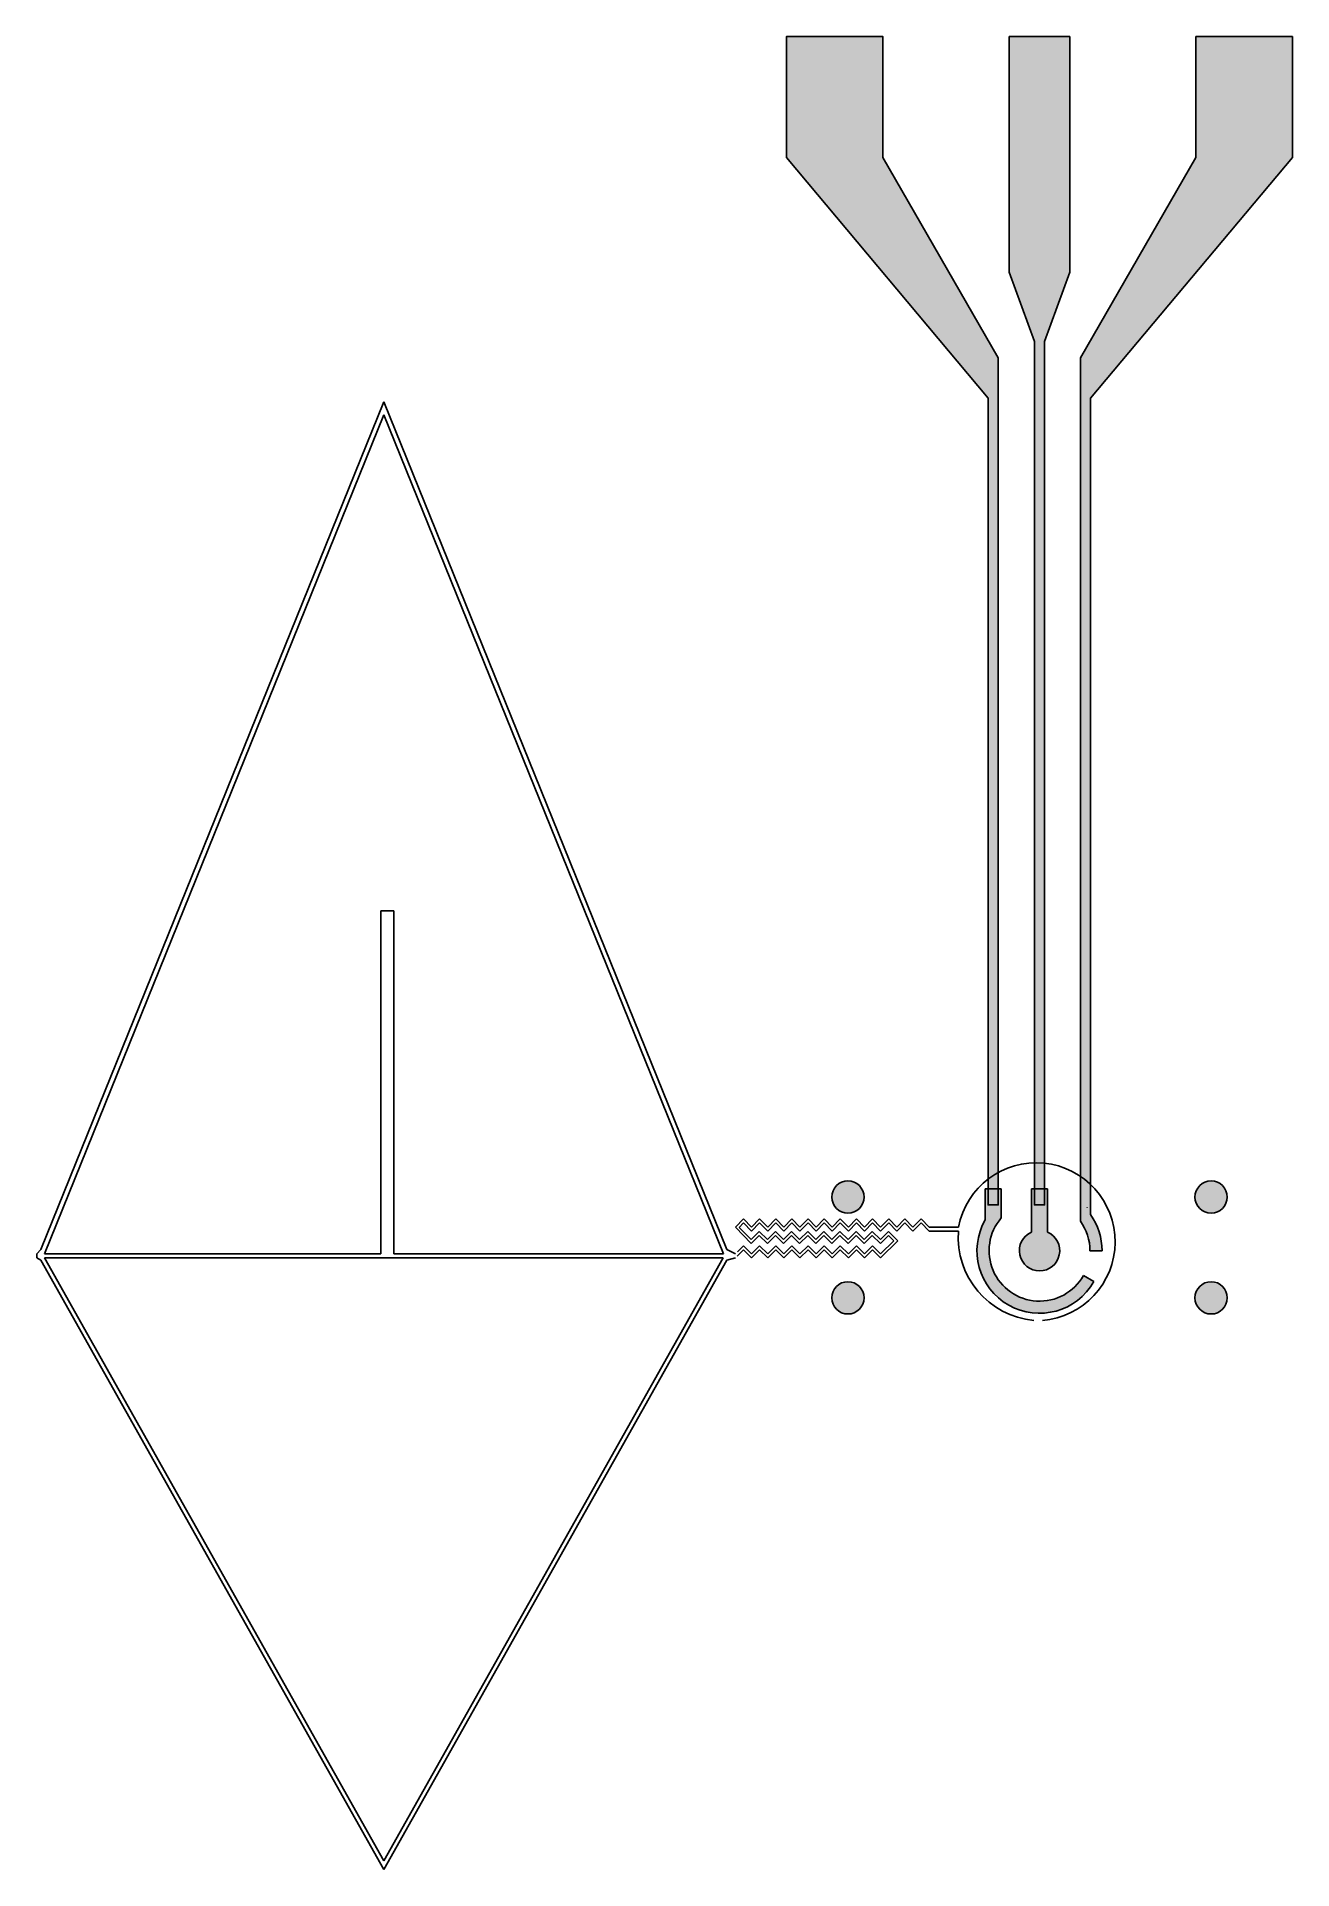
# Model space of a CAD drawing. Extents: x -161.5 to -130.4, y -96.5 to -51.
import ezdxf

# ---------------------------------------------------------------- set-up
doc = ezdxf.new("R2010")
doc.units = 0
doc.header["$MEASUREMENT"] = 0
doc.layers.get('0').update_dxf_attribs({"linetype": 'CONTINUOUS'})
doc.layers.add('1', color=7, linetype='CONTINUOUS')
doc.layers.add('contact', color=2, linetype='CONTINUOUS')

msp = doc.modelspace()

# ---------------------------------------------------------------- hatches: boundary and pattern name
h = msp.add_hatch(color=256)
h.dxf.hatch_style = 1
h.paths.add_polyline_path([(-137.572, -80.325), (-137.572, -79.602), (-137.972, -79.602), (-137.972, -80.375, 0.999979), (-135.275, -81.904), (-135.536, -81.756, -1.101848)])
h.paths.add_polyline_path([(-136.423, -80.681), (-136.423, -79.602), (-136.823, -79.602), (-136.823, -80.681, 4.791288)], flags=17)
h.paths.add_polyline_path([(-141.771, -82.307, 1), (-140.971, -82.307, 1)])
h.paths.add_polyline_path([(-141.771, -79.807, 1), (-140.971, -79.807, 1)])
h.paths.add_polyline_path([(-132.771, -79.807, 1), (-131.971, -79.807, 1)])
h.paths.add_polyline_path([(-132.771, -82.307, 1), (-131.971, -82.307, 1)])
at = {"layer": 'contact'}
h = msp.add_hatch(color=256, dxfattribs=at)
h.dxf.hatch_style = 1
h.paths.add_polyline_path([(-131.971, -82.307, 1), (-132.771, -82.307, 1)])
h.paths.add_polyline_path([(-132.771, -79.807, 1), (-131.971, -79.807, 1)], flags=17)
h.paths.add_polyline_path([(-141.771, -82.307, 1), (-140.971, -82.307, 1)])
h.paths.add_polyline_path([(-141.771, -79.807, 1), (-140.971, -79.807, 1)])
h.paths.add_polyline_path([(-135.358, -59.999), (-130.358, -54.037), (-130.358, -51.037), (-132.749, -51.037), (-132.749, -54.037), (-135.608, -58.999), (-135.608, -59.999), (-135.608, -80.41, -0.15708), (-135.373, -81.139), (-135.073, -81.139, 0.155259), (-135.358, -80.244)])
h.paths.add_polyline_path([(-136.498, -58.596), (-135.873, -56.876), (-135.873, -54.037), (-135.873, -51.037), (-137.373, -51.037), (-137.373, -54.037), (-137.373, -56.876), (-136.748, -58.596), (-136.748, -80.002), (-136.498, -80.002)])
h.paths.add_polyline_path([(-137.647, -59.999), (-137.647, -58.999), (-140.506, -54.037), (-140.506, -51.037), (-142.897, -51.037), (-142.897, -54.037), (-137.897, -59.999), (-137.897, -80.002), (-137.647, -80.002)])

# ---------------------------------------------------------------- linework, layer by layer
for p, q in [((-137.572, -79.602), (-137.972, -79.602)), ((-136.423, -79.602), (-136.823, -79.602)), ((-135.536, -81.756), (-135.275, -81.904))]:
    msp.add_line(p, q)
for points in [[(-137.972, -80.375), (-137.972, -79.602)], [(-137.572, -79.602), (-137.572, -80.325)], [(-136.823, -80.681), (-136.823, -79.602)], [(-136.423, -79.602), (-136.423, -80.681)]]:
    msp.add_lwpolyline(points)
for centre in [(-141.371, -79.807), (-132.371, -79.807), (-141.371, -82.307), (-132.371, -82.307)]:
    msp.add_circle(centre, 0.4)
at = {"linetype": 'Continuous'}
for centre, radius, start, end in [((-136.707, -80.914), 1.957, 274.5938, 169.322), ((-136.567, -80.803), 2.072, 175.7897, 264.5937)]:
    msp.add_arc(centre, radius, start, end, dxfattribs=at)
for radius, start, end in [(1.55, 150.4423, 330.4399), (1.25, 139.3432, 330.4399), (0.5, 113.5782, 66.4218)]:
    msp.add_arc((-136.623, -81.139), radius, start, end)
at = {"layer": '1'}
for p, q in [((-152.87, -60.095), (-161.37, -81.107)), ((-161.285, -81.213), (-152.87, -60.41)), ((-144.37, -81.107), (-152.87, -60.095)), ((-152.87, -60.41), (-144.455, -81.213)), ((-152.627, -72.713), (-152.943, -72.713)), ((-152.943, -72.713), (-152.943, -81.213)), ((-152.627, -81.213), (-152.627, -72.713)), ((-143.96, -80.351), (-144.16, -80.551)), ((-143.76, -80.551), (-143.96, -80.351)), ((-143.56, -80.351), (-143.76, -80.551)), ((-143.36, -80.551), (-143.56, -80.351)), ((-143.16, -80.351), (-143.36, -80.551)), ((-142.96, -80.551), (-143.16, -80.351)), ((-142.76, -80.351), (-142.96, -80.551)), ((-142.56, -80.551), (-142.76, -80.351)), ((-142.36, -80.351), (-142.56, -80.551)), ((-142.16, -80.551), (-142.36, -80.351)), ((-141.96, -80.351), (-142.16, -80.551)), ((-141.76, -80.551), (-141.96, -80.351)), ((-141.56, -80.351), (-141.76, -80.551)), ((-141.36, -80.551), (-141.56, -80.351)), ((-141.16, -80.351), (-141.36, -80.551)), ((-140.96, -80.551), (-141.16, -80.351)), ((-140.76, -80.351), (-140.96, -80.551)), ((-140.56, -80.551), (-140.76, -80.351)), ((-140.36, -80.351), (-140.56, -80.551)), ((-140.16, -80.551), (-140.36, -80.351)), ((-139.96, -80.351), (-140.16, -80.551)), ((-139.76, -80.551), (-139.96, -80.351)), ((-139.56, -80.351), (-139.76, -80.551)), ((-139.36, -80.551), (-139.56, -80.351)), ((-144.16, -80.551), (-143.768, -80.959)), ((-144.069, -80.559), (-143.96, -80.45)), ((-144.069, -80.559), (-143.768, -80.86)), ((-143.96, -80.45), (-143.76, -80.65)), ((-143.568, -80.66), (-143.768, -80.86)), ((-143.768, -80.959), (-143.568, -80.759)), ((-143.76, -80.65), (-143.56, -80.45)), ((-143.368, -80.86), (-143.568, -80.66)), ((-143.568, -80.759), (-143.368, -80.959)), ((-143.56, -80.45), (-143.36, -80.65)), ((-143.168, -80.66), (-143.368, -80.86)), ((-143.368, -80.959), (-143.168, -80.759)), ((-143.36, -80.65), (-143.16, -80.45)), ((-142.968, -80.86), (-143.168, -80.66)), ((-143.168, -80.759), (-142.968, -80.959)), ((-143.16, -80.45), (-142.96, -80.65)), ((-142.768, -80.66), (-142.968, -80.86)), ((-142.968, -80.959), (-142.768, -80.759)), ((-142.96, -80.65), (-142.76, -80.45)), ((-142.568, -80.86), (-142.768, -80.66)), ((-142.768, -80.759), (-142.568, -80.959)), ((-142.76, -80.45), (-142.56, -80.65)), ((-142.368, -80.66), (-142.568, -80.86)), ((-142.568, -80.959), (-142.368, -80.759)), ((-142.56, -80.65), (-142.36, -80.45)), ((-142.168, -80.86), (-142.368, -80.66)), ((-142.368, -80.759), (-142.168, -80.959)), ((-142.36, -80.45), (-142.16, -80.65)), ((-141.968, -80.66), (-142.168, -80.86)), ((-142.168, -80.959), (-141.968, -80.759)), ((-142.16, -80.65), (-141.96, -80.45)), ((-141.768, -80.86), (-141.968, -80.66)), ((-141.968, -80.759), (-141.768, -80.959)), ((-141.96, -80.45), (-141.76, -80.65)), ((-141.568, -80.66), (-141.768, -80.86)), ((-141.768, -80.959), (-141.568, -80.759)), ((-141.76, -80.65), (-141.56, -80.45)), ((-141.368, -80.86), (-141.568, -80.66)), ((-141.568, -80.759), (-141.368, -80.959)), ((-141.56, -80.45), (-141.36, -80.65)), ((-141.168, -80.66), (-141.368, -80.86)), ((-141.368, -80.959), (-141.168, -80.759)), ((-141.36, -80.65), (-141.16, -80.45)), ((-140.968, -80.86), (-141.168, -80.66)), ((-141.168, -80.759), (-140.968, -80.959)), ((-141.16, -80.45), (-140.96, -80.65)), ((-140.768, -80.66), (-140.968, -80.86)), ((-140.968, -80.959), (-140.768, -80.759)), ((-140.96, -80.65), (-140.76, -80.45)), ((-140.568, -80.86), (-140.768, -80.66)), ((-140.768, -80.759), (-140.568, -80.959)), ((-140.76, -80.45), (-140.56, -80.65)), ((-140.368, -80.66), (-140.568, -80.86)), ((-140.568, -80.959), (-140.368, -80.759)), ((-140.56, -80.65), (-140.36, -80.45)), ((-140.137, -80.891), (-140.368, -80.66)), ((-140.368, -80.759), (-140.236, -80.891)), ((-140.36, -80.45), (-140.16, -80.65)), ((-140.16, -80.65), (-139.96, -80.45)), ((-139.96, -80.45), (-139.76, -80.65)), ((-139.76, -80.65), (-139.56, -80.45)), ((-139.56, -80.45), (-139.36, -80.65)), ((-138.63, -80.551), (-139.36, -80.551)), ((-139.36, -80.65), (-138.633, -80.65)), ((-161.37, -81.107), (-161.475, -81.216)), ((-161.475, -81.216), (-161.475, -81.315)), ((-161.475, -81.315), (-161.37, -81.37)), ((-152.943, -81.213), (-161.285, -81.213)), ((-161.281, -81.318), (-144.459, -81.318)), ((-152.87, -96.266), (-161.281, -81.318)), ((-144.459, -81.318), (-152.87, -96.266)), ((-144.455, -81.213), (-152.627, -81.213)), ((-144.16, -81.216), (-144.37, -81.107)), ((-144.37, -81.37), (-144.16, -81.315)), ((-144.12, -81.274), (-143.96, -81.115)), ((-143.96, -81.016), (-144.107, -81.164)), ((-143.76, -81.216), (-143.96, -81.016)), ((-143.96, -81.115), (-143.76, -81.315)), ((-143.56, -81.016), (-143.76, -81.216)), ((-143.76, -81.315), (-143.56, -81.115)), ((-143.36, -81.216), (-143.56, -81.016)), ((-143.56, -81.115), (-143.36, -81.315)), ((-143.16, -81.016), (-143.36, -81.216)), ((-143.36, -81.315), (-143.16, -81.115)), ((-142.96, -81.216), (-143.16, -81.016)), ((-143.16, -81.115), (-142.96, -81.315)), ((-142.76, -81.016), (-142.96, -81.216)), ((-142.96, -81.315), (-142.76, -81.115)), ((-142.56, -81.216), (-142.76, -81.016)), ((-142.76, -81.115), (-142.56, -81.315)), ((-142.36, -81.016), (-142.56, -81.216)), ((-142.56, -81.315), (-142.36, -81.115)), ((-142.16, -81.216), (-142.36, -81.016)), ((-142.36, -81.115), (-142.16, -81.315)), ((-141.96, -81.016), (-142.16, -81.216)), ((-142.16, -81.315), (-141.96, -81.115)), ((-141.76, -81.216), (-141.96, -81.016)), ((-141.96, -81.115), (-141.76, -81.315)), ((-141.56, -81.016), (-141.76, -81.216)), ((-141.76, -81.315), (-141.56, -81.115)), ((-141.36, -81.216), (-141.56, -81.016)), ((-141.56, -81.115), (-141.36, -81.315)), ((-141.16, -81.016), (-141.36, -81.216)), ((-141.36, -81.315), (-141.16, -81.115)), ((-140.96, -81.216), (-141.16, -81.016)), ((-141.16, -81.115), (-140.96, -81.315)), ((-140.76, -81.016), (-140.96, -81.216)), ((-140.96, -81.315), (-140.76, -81.115)), ((-140.56, -81.216), (-140.76, -81.016)), ((-140.76, -81.115), (-140.56, -81.315)), ((-140.236, -80.891), (-140.56, -81.216)), ((-140.56, -81.315), (-140.137, -80.891)), ((-161.37, -81.37), (-152.87, -96.476)), ((-152.87, -96.476), (-144.37, -81.37))]:
    msp.add_line(p, q, dxfattribs=at)
at = {"layer": 'contact'}
for p, q in [((-137.897, -59.999), (-142.897, -54.037)), ((-137.647, -58.999), (-140.506, -54.037)), ((-135.608, -58.999), (-132.749, -54.037)), ((-135.358, -59.999), (-130.358, -54.037)), ((-137.373, -56.876), (-136.748, -58.596)), ((-135.873, -56.876), (-136.498, -58.596)), ((-135.445, -80.076), (-135.445, -80.066)), ((-135.321, -80.308), (-135.321, -80.299)), ((-135.073, -81.139), (-135.373, -81.139))]:
    msp.add_line(p, q, dxfattribs=at)
for points in [[(-140.506, -54.037), (-140.506, -54.037), (-140.506, -51.037), (-142.897, -51.037), (-142.897, -54.037)], [(-137.373, -54.037), (-137.373, -51.037), (-135.873, -51.037), (-135.873, -54.037)], [(-132.749, -54.037), (-132.749, -54.037), (-132.749, -51.037), (-130.358, -51.037), (-130.358, -54.037)], [(-137.373, -56.876), (-137.373, -56.876), (-137.373, -54.037)], [(-135.873, -54.037), (-135.873, -56.876)], [(-136.498, -58.596), (-136.498, -80.002), (-136.748, -80.002), (-136.748, -58.596)], [(-137.647, -59.999), (-137.647, -58.999)], [(-135.608, -59.999), (-135.608, -58.999)], [(-137.647, -59.999), (-137.647, -80.002), (-137.897, -80.002), (-137.897, -59.999)], [(-135.608, -80.41), (-135.608, -59.999)], [(-135.358, -59.999), (-135.358, -59.999), (-135.358, -80.244)]]:
    msp.add_lwpolyline(points, dxfattribs=at)
for centre in [(-141.371, -79.807), (-132.371, -79.807), (-141.371, -82.307), (-132.371, -82.307)]:
    msp.add_circle(centre, 0.4, dxfattribs=at)
for radius, end in [(1.25, 35.7082), (1.55, 35.3008)]:
    msp.add_arc((-136.623, -81.139), radius, 0, end, dxfattribs=at)

doc.saveas('drawing.dxf')
